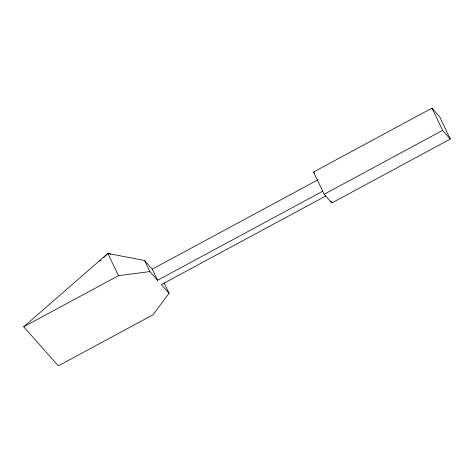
<?xml version="1.0" encoding="UTF-8"?>
<svg xmlns="http://www.w3.org/2000/svg" width="474" height="474" viewBox="0 0 474 474"><rect width="100%" height="100%" fill="white"/><g stroke="black" fill="none" stroke-linecap="round" stroke-linejoin="round"><path stroke-width="0.71" d="M164.081 282.818L169.076 293.282L153.037 314.783L58.32 365.851L23.7 326.782L107.853 253.454L144.558 260.481L152.255 269.167L157.558 280.282L322.764 191.218M99.878 261.168L100.944 260.137M103.599 257.566L107.853 253.454L110.649 254.236M23.7 326.782L118.464 275.69L149.861 271.596L157.558 280.282M313.533 172.015L431.998 108.149L439.694 116.829L450.3 139.066L331.836 202.937L324.139 194.257L313.533 172.015L314.493 173.105M152.255 269.167L318.107 179.747M324.139 194.257L442.609 130.386L450.3 139.066M325.946 195.892L161.391 284.607L169.076 293.282M431.998 108.149L442.609 130.386M330.899 200.976L331.836 202.937M144.558 260.481L149.861 271.596M107.853 253.454L118.464 275.69"/></g></svg>
